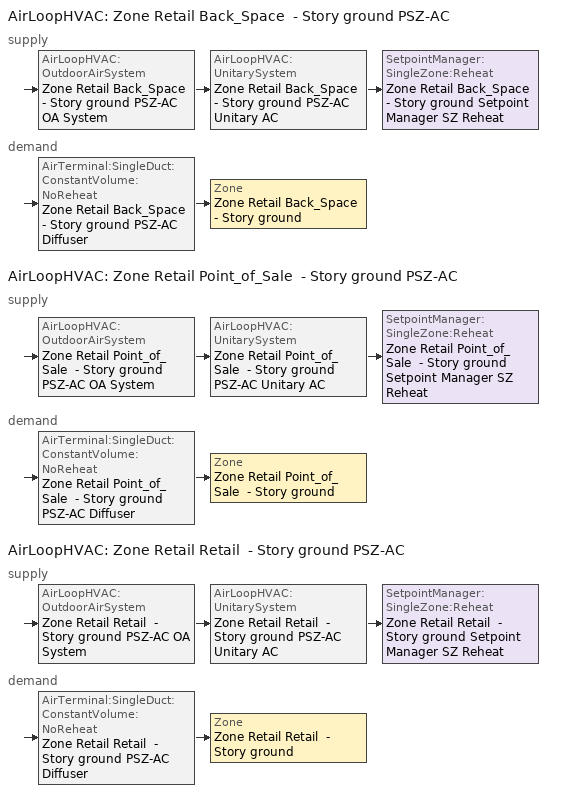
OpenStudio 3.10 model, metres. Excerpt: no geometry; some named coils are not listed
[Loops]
AirLoopHVAC 'Zone Retail Back_Space  - Story ground PSZ-AC'
 supply: AirLoopHVAC:OutdoorAirSystem 'Zone Retail Back_Space  - Story ground PSZ-AC OA System' > AirLoopHVAC:UnitarySystem 'Zone Retail Back_Space  - Story ground PSZ-AC Unitary AC' > SetpointManager:SingleZone:Reheat 'Zone Retail Back_Space  - Story ground Setpoint Manager SZ Reheat'
 demand: AirTerminal:SingleDuct:ConstantVolume:NoReheat 'Zone Retail Back_Space  - Story ground PSZ-AC Diffuser' > Zone 'Zone Retail Back_Space  - Story ground'
AirLoopHVAC 'Zone Retail Point_of_Sale  - Story ground PSZ-AC'
 supply: AirLoopHVAC:OutdoorAirSystem 'Zone Retail Point_of_Sale  - Story ground PSZ-AC OA System' > AirLoopHVAC:UnitarySystem 'Zone Retail Point_of_Sale  - Story ground PSZ-AC Unitary AC' > SetpointManager:SingleZone:Reheat 'Zone Retail Point_of_Sale  - Story ground Setpoint Manager SZ Reheat'
 demand: AirTerminal:SingleDuct:ConstantVolume:NoReheat 'Zone Retail Point_of_Sale  - Story ground PSZ-AC Diffuser' > Zone 'Zone Retail Point_of_Sale  - Story ground'
AirLoopHVAC 'Zone Retail Retail  - Story ground PSZ-AC'
 supply: AirLoopHVAC:OutdoorAirSystem 'Zone Retail Retail  - Story ground PSZ-AC OA System' > AirLoopHVAC:UnitarySystem 'Zone Retail Retail  - Story ground PSZ-AC Unitary AC' > SetpointManager:SingleZone:Reheat 'Zone Retail Retail  - Story ground Setpoint Manager SZ Reheat'
 demand: AirTerminal:SingleDuct:ConstantVolume:NoReheat 'Zone Retail Retail  - Story ground PSZ-AC Diffuser' > Zone 'Zone Retail Retail  - Story ground'
[SizingPeriod:DesignDay] Barometric Pressure {Pa}=100427; Wind Speed {m/s}=3.9; Wind Direction {deg}=200; Rain Indicator=No; Snow Indicator=No; Day of Month=21; Day Type=SummerDesignDay; Daylight Saving Time Indicator=No; Humidity Condition Type=Wetbulb; Dry-Bulb Temperature Range Modifier Type=DefaultMultipliers; Solar Model Indicator=ASHRAETau
Name | Maximum Dry-Bulb Temperature {C} | Daily Dry-Bulb Temperature Range {deltaC} | Month | Wetbulb or DewPoint at Maximum Dry-Bulb {C} | ASHRAE Clear Sky Optical Depth for Beam Irradiance | ASHRAE Clear Sky Optical Depth for Diffuse Irradiance
Windham Airport October .4% Condns DB=>MCWB 1 | 26.3 | 11.5 | 10 | 18.7 | 0.331 | 2.561
Windham Airport September .4% Condns DB=>MCWB 1 | 30.2 | 11.7 | 9 | 21.6 | 0.376 | 2.406
[Sizing:Zone] Zone Cooling Design Supply Air Temperature Input Method=SupplyAirTemperature; Zone Cooling Design Supply Air Temperature {C}=12.7778; Zone Cooling Design Supply Air Temperature Difference {deltaC}=11.11; Zone Heating Design Supply Air Temperature Input Method=SupplyAirTemperature; Zone Heating Design Supply Air Temperature {C}=50; Zone Heating Design Supply Air Temperature Difference {deltaC}=11.11; Zone Cooling Design Supply Air Humidity Ratio {kg-H2O/kg-air}=0.0085; Zone Heating Design Supply Air Humidity Ratio {kg-H2O/kg-air}=0.008; Cooling Design Air Flow Method=DesignDay; Heating Design Air Flow Method=DesignDay; Heating Maximum Air Flow Fraction=1; Account for Dedicated Outdoor Air System=No; Dedicated Outdoor Air System Control Strategy=NeutralSupplyAir; Dedicated Outdoor Air Low Setpoint Temperature for Design {C}=autosize; Dedicated Outdoor Air High Setpoint Temperature for Design {C}=autosize; Zone Load Sizing Method=Sensible Load Only No Latent Load; Zone Latent Cooling Design Supply Air Humidity Ratio Input Method=HumidityRatioDifference; Zone Cooling Design Supply Air Humidity Ratio Difference {kgWater/kgDryAir}=0.005; Zone Latent Heating Design Supply Air Humidity Ratio Input Method=HumidityRatioDifference; Zone Humidification Design Supply Air Humidity Ratio Difference {kgWater/kgDryAir}=0.005; Sizing Option=Coincident
Zone Retail Retail  - Story ground; Zone Retail Point_of_Sale  - Story ground; Zone Retail Back_Space  - Story ground
[Zone equipment]
Zone Retail Retail  - Story ground: Zone Retail Retail  - Story ground PSZ-AC Diffuser
Zone Retail Point_of_Sale  - Story ground: Zone Retail Point_of_Sale  - Story ground PSZ-AC Diffuser
Zone Retail Back_Space  - Story ground: Zone Retail Back_Space  - Story ground PSZ-AC Diffuser
[AirLoopHVAC] Design Return Air Flow Fraction of Supply Air Flow=1
Name | Availability Schedule | Design Supply Air Flow Rate {m3/s}
Zone Retail Back_Space  - Story ground PSZ-AC | Zone Retail Back_Space  - Story ground PSZ-AC Occ Sch | 0.443407
Zone Retail Point_of_Sale  - Story ground PSZ-AC | Zone Retail Point_of_Sale  - Story ground PSZ-AC Occ Sch | 0.169717
Zone Retail Retail  - Story ground PSZ-AC | Zone Retail Retail  - Story ground PSZ-AC Occ Sch | 1.38043
[Sizing:System] Type of Load to Size On=Sensible; Central Heating Maximum System Air Flow Ratio=1; Preheat Design Temperature {C}=7.22222; Preheat Design Humidity Ratio {kg-H2O/kg-Air}=0.008; Precool Design Temperature {C}=12.7778; Precool Design Humidity Ratio {kg-H2O/kg-Air}=0.008; Central Cooling Design Supply Air Temperature {C}=12.7778; Central Heating Design Supply Air Temperature {C}=50; Sizing Option=Coincident; 100% Outdoor Air in Cooling=No; 100% Outdoor Air in Heating=No; Central Cooling Design Supply Air Humidity Ratio {kg-H2O/kg-Air}=0.0085; Central Heating Design Supply Air Humidity Ratio {kg-H2O/kg-Air}=0.008; Cooling Design Air Flow Method=DesignDay; Heating Design Air Flow Method=DesignDay; System Outdoor Air Method=ZoneSum; Zone Maximum Outdoor Air Fraction=1; Cooling Supply Air Flow Rate Per Floor Area {m3/s-m2}=0.00996765; Cooling Fraction of Autosized Cooling Supply Air Flow Rate=1; Cooling Supply Air Flow Rate Per Unit Cooling Capacity {m3/s-W}=3.94755e-05; Heating Supply Air Flow Rate Per Floor Area {m3/s-m2}=0.00996765; Heating Fraction of Autosized Heating Supply Air Flow Rate=1; Heating Fraction of Autosized Cooling Supply Air Flow Rate=1; Heating Supply Air Flow Rate Per Unit Heating Capacity {m3/s-W}=3.15882e-05; Cooling Design Capacity Method=CoolingDesignCapacity; Cooling Design Capacity Per Floor Area {W/m2}=234.7; Fraction of Autosized Cooling Design Capacity=1; Heating Design Capacity Method=HeatingDesignCapacity; Heating Design Capacity Per Floor Area {W/m2}=157; Fraction of Autosized Heating Design Capacity=1; Central Cooling Capacity Control Method=OnOff; Occupant Diversity=1
Name | Design Outdoor Air Flow Rate {m3/s} | Cooling Design Capacity {W} | Heating Design Capacity {W}
Zone Retail Back_Space  - Story ground PSZ-AC | 0.443407 | 5563.5 | 7525.08
Zone Retail Point_of_Sale  - Story ground PSZ-AC | 0.169717 | 2254.09 | 2325.62
Zone Retail Retail  - Story ground PSZ-AC | 1.38043 | 18968.33 | 25590.05
[SetpointManager:SingleZone:Reheat] Minimum Supply Air Temperature {C}=12.7778; Maximum Supply Air Temperature {C}=50
Name | Control Zone | Setpoint Node or NodeList
Zone Retail Back_Space  - Story ground Setpoint Manager SZ Reheat | Zone Retail Back_Space  - Story ground | Zone Retail Back_Space  - Story ground PSZ-AC Supply Outlet Node
Zone Retail Point_of_Sale  - Story ground Setpoint Manager SZ Reheat | Zone Retail Point_of_Sale  - Story ground | Zone Retail Point_of_Sale  - Story ground PSZ-AC Supply Outlet Node
Zone Retail Retail  - Story ground Setpoint Manager SZ Reheat | Zone Retail Retail  - Story ground | Zone Retail Retail  - Story ground PSZ-AC Supply Outlet Node
[Coil:Heating:Gas] Availability Schedule=Always On Discrete; Gas Burner Efficiency=0.8; On Cycle Parasitic Electric Load {W}=0; Off Cycle Parasitic Gas Load {W}=0; Fuel Type=FuelOilNo2
Name | Nominal Capacity {W}
Zone Retail Back_Space  - Story ground PSZ-AC Gas Htg Coil 48kBtu/hr 0.8 Thermal Eff | 16965.1
Zone Retail Point_of_Sale  - Story ground PSZ-AC Gas Htg Coil 23kBtu/hr 0.8 Thermal Eff | 6905.95
Zone Retail Retail  - Story ground PSZ-AC Gas Htg Coil 200kBtu/hr 0.8 Thermal Eff | 58958.5
[Coil:Heating:Electric] Availability Schedule=Always Off Discrete; Efficiency=1; Nominal Capacity {W}=0
Zone Retail Back_Space  - Story ground PSZ-AC No Heat; Zone Retail Point_of_Sale  - Story ground PSZ-AC No Heat; Zone Retail Retail  - Story ground PSZ-AC No Heat
[Coil:Cooling:DX:SingleSpeed] Availability Schedule=Always On Discrete; Rated Evaporator Fan Power Per Volume Flow Rate 2017 {W/(m3/s)}=773.3; Rated Evaporator Fan Power Per Volume Flow Rate 2023 {W/(m3/s)}=934.4; Total Cooling Capacity Function of Temperature Curve=DOE Ref DX Clg Coil Cool-Cap-fT; Total Cooling Capacity Function of Flow Fraction Curve=DOE Ref DX Clg Coil Cool-CAP-fFlow; Energy Input Ratio Function of Temperature Curve=DOE Ref DX Clg Coil Cool-EIR-fT; Energy Input Ratio Function of Flow Fraction Curve=DOE Ref DX Clg Coil Cool-EIR-fFlow; Part Load Fraction Correlation Curve=DOE Ref DX Clg Coil Cool-PLF-fPLR; Minimum Outdoor Dry-Bulb Temperature for Compressor Operation {C}=-25; Nominal Time for Condensate Removal to Begin {s}=0; Ratio of Initial Moisture Evaporation Rate and Steady State Latent Capacity=0; Maximum Cycling Rate {cycles/hr}=0; Latent Capacity Time Constant {s}=0; Condenser Type=AirCooled; Evaporative Condenser Effectiveness=0.9; Evaporative Condenser Air Flow Rate {m3/s}=autosize; Evaporative Condenser Pump Rated Power Consumption {W}=autosize; Crankcase Heater Capacity {W}=0; Maximum Outdoor Dry-Bulb Temperature for Crankcase Heater Operation {C}=10; Basin Heater Capacity {W/K}=0; Basin Heater Setpoint Temperature {C}=2
Name | Rated Total Cooling Capacity {W} | Rated Sensible Heat Ratio | Rated COP {W/W} | Rated Air Flow Rate {m3/s}
Zone Retail Back_Space  - Story ground PSZ-AC 1spd DX AC Clg Coil 23kBtu/hr 11.06SEER 25kBtu/hr 9.7SEER | 8188.46 | 0.800558 | 2.967036 | 0.443407
Zone Retail Point_of_Sale  - Story ground PSZ-AC 1spd DX AC Clg Coil 11kBtu/hr 11.06SEER 13kBtu/hr 9.7SEER | 3487.44 | 0.765177 | 2.967036 | 0.169717
Zone Retail Retail  - Story ground PSZ-AC 1spd DX AC Clg Coil 101kBtu/hr 9.63EER 98kBtu/hr 8.9EER | 27220.8 | 0.781635 | 3.10038 | 1.38043
[Fan:OnOff] Availability Schedule=Always On Discrete; Pressure Rise {Pa}=622.722; Motor In Airstream Fraction=1
Name | Fan Total Efficiency | Maximum Flow Rate {m3/s} | Motor Efficiency | Fan Power Ratio Function of Speed Ratio Curve | Fan Efficiency Ratio Function of Speed Ratio Curve
Zone Retail Back_Space  - Story ground PSZ-AC Fan | 0.1885 | 0.443407 | 0.29 | Fan On Off Power Curve | Fan On Off Efficiency Curve
Zone Retail Point_of_Sale  - Story ground PSZ-AC Fan | 0.1885 | 0.169717 | 0.29 | Fan On Off Power Curve 1 | Fan On Off Efficiency Curve 1
Zone Retail Retail  - Story ground PSZ-AC Fan | 0.546 | 1.38043 | 0.84 | Fan On Off Power Curve 2 | Fan On Off Efficiency Curve 2
[AirLoopHVAC:UnitarySystem] Control Type=Load; Dehumidification Control Type=None; Availability Schedule=Always On Discrete; Fan Placement=DrawThrough; DX Heating Coil Sizing Ratio=1; Use DOAS DX Cooling Coil=No; DOAS DX Cooling Coil Leaving Minimum Air Temperature {C}=2; Latent Load Control=SensibleOnlyLoadControl; Supply Air Flow Rate Method During Cooling Operation=SupplyAirFlowRate; Supply Air Flow Rate Method During Heating Operation=SupplyAirFlowRate; Supply Air Flow Rate Method When No Cooling or Heating is Required=None; No Load Supply Air Flow Rate Control Set To Low Speed=Yes; Maximum Supply Air Temperature {C}=50; Maximum Outdoor Dry-Bulb Temperature for Supplemental Heater Operation {C}=21; Ancilliary On-Cycle Electric Power {W}=0; Ancilliary Off-Cycle Electric Power {W}=0
Name | Controlling Zone or Thermostat Location | Supply Fan | Supply Air Fan Operating Mode Schedule | Heating Coil | Cooling Coil | Supplemental Heating Coil | Supply Air Flow Rate During Cooling Operation {m3/s} | Supply Air Flow Rate During Heating Operation {m3/s}
Zone Retail Back_Space  - Story ground PSZ-AC Unitary AC | Zone Retail Back_Space  - Story ground | Zone Retail Back_Space  - Story ground PSZ-AC Fan | Zone Retail Back_Space  - Story ground PSZ-AC_night_fancycle_schedule | Zone Retail Back_Space  - Story ground PSZ-AC Gas Htg Coil 48kBtu/hr 0.8 Thermal Eff | Zone Retail Back_Space  - Story ground PSZ-AC 1spd DX AC Clg Coil 23kBtu/hr 11.06SEER 25kBtu/hr 9.7SEER | Zone Retail Back_Space  - Story ground PSZ-AC No Heat | 0.443407 | 0.443407
Zone Retail Point_of_Sale  - Story ground PSZ-AC Unitary AC | Zone Retail Point_of_Sale  - Story ground | Zone Retail Point_of_Sale  - Story ground PSZ-AC Fan | Zone Retail Point_of_Sale  - Story ground PSZ-AC_night_fancycle_schedule | Zone Retail Point_of_Sale  - Story ground PSZ-AC Gas Htg Coil 23kBtu/hr 0.8 Thermal Eff | Zone Retail Point_of_Sale  - Story ground PSZ-AC 1spd DX AC Clg Coil 11kBtu/hr 11.06SEER 13kBtu/hr 9.7SEER | Zone Retail Point_of_Sale  - Story ground PSZ-AC No Heat | 0.169717 | 0.169717
Zone Retail Retail  - Story ground PSZ-AC Unitary AC | Zone Retail Retail  - Story ground | Zone Retail Retail  - Story ground PSZ-AC Fan | Zone Retail Retail  - Story ground PSZ-AC_night_fancycle_schedule | Zone Retail Retail  - Story ground PSZ-AC Gas Htg Coil 200kBtu/hr 0.8 Thermal Eff | Zone Retail Retail  - Story ground PSZ-AC 1spd DX AC Clg Coil 101kBtu/hr 9.63EER 98kBtu/hr 8.9EER | Zone Retail Retail  - Story ground PSZ-AC No Heat | 1.38043 | 1.38043
[Controller:OutdoorAir] Economizer Control Type=NoEconomizer; Economizer Control Action Type=ModulateFlow; Economizer Maximum Limit Dry-Bulb Temperature {C}=28; Economizer Maximum Limit Enthalpy {J/kg}=64000; Lockout Type=LockoutWithCompressor; Minimum Limit Type=FixedMinimum; High Humidity Control=No; High Humidity Outdoor Air Flow Ratio=1; Control High Indoor Humidity Based on Outdoor Humidity Ratio=Yes; Heat Recovery Bypass Control Type=BypassWhenWithinEconomizerLimits; Economizer Operation Staging=InterlockedWithMechanicalCooling
Name | Minimum Outdoor Air Flow Rate {m3/s} | Maximum Outdoor Air Flow Rate {m3/s} | Minimum Outdoor Air Schedule | Controller Mechanical Ventilation
Zone Retail Back_Space  - Story ground PSZ-AC OA System Controller | 0.0234463 | 0.443407 | Zone Retail Back_Space  - Story ground PSZ-AC_night_novent_schedule | Controller Mechanical Ventilation 1
Zone Retail Point_of_Sale  - Story ground PSZ-AC OA System Controller | 0.0186042 | 0.169717 | Zone Retail Point_of_Sale  - Story ground PSZ-AC_night_novent_schedule | Controller Mechanical Ventilation 2
Zone Retail Retail  - Story ground PSZ-AC OA System Controller | 0.216199 | 1.38043 | Zone Retail Retail  - Story ground PSZ-AC_night_novent_schedule | Controller Mechanical Ventilation 3
[Controller:MechanicalVentilation] Availability Schedule=Always On Discrete
Controller Mechanical Ventilation 1; Controller Mechanical Ventilation 2; Controller Mechanical Ventilation 3
[AirLoopHVAC:OutdoorAirSystem]
Name | Controller
Zone Retail Back_Space  - Story ground PSZ-AC OA System | Zone Retail Back_Space  - Story ground PSZ-AC OA System Controller
Zone Retail Point_of_Sale  - Story ground PSZ-AC OA System | Zone Retail Point_of_Sale  - Story ground PSZ-AC OA System Controller
Zone Retail Retail  - Story ground PSZ-AC OA System | Zone Retail Retail  - Story ground PSZ-AC OA System Controller
[AvailabilityManager:NightCycle]
Availability Manager Night Cycle 3: Applicability Schedule=Always On Discrete; Control Type=CycleOnAny; Thermostat Tolerance {deltaC}=1.9999; Cycling Run Time Control Type=Thermostat; Cycling Run Time {s}=1800
[AirTerminal:SingleDuct:ConstantVolume:NoReheat] Availability Schedule=Always On Discrete
Name | Maximum Air Flow Rate {m3/s}
Zone Retail Back_Space  - Story ground PSZ-AC Diffuser | 0.443407
Zone Retail Point_of_Sale  - Story ground PSZ-AC Diffuser | 0.169717
Zone Retail Retail  - Story ground PSZ-AC Diffuser | 1.38043
[Fan:ConstantVolume]
Zone Retail Entry  - Story ground UnitHeater Fan: Availability Schedule=Always On Discrete; Fan Total Efficiency=0.1885; Pressure Rise {Pa}=49.8178; Maximum Flow Rate {m3/s}=0.0172365; Motor Efficiency=0.29; Motor In Airstream Fraction=1
[ZoneHVAC:UnitHeater]
Zone Retail Entry  - Story ground Unit Heater: Availability Schedule=Always On Discrete; Supply Air Fan=Zone Retail Entry  - Story ground UnitHeater Fan; Maximum Supply Air Flow Rate {m3/s}=0.0172365; Fan Control Type=OnOff; Heating Coil=Zone Retail Entry  - Story ground UnitHeater Gas Htg Coil 2kBtu/hr 0.8 Thermal Eff; Maximum Hot Water Flow Rate {m3/s}=autosize; Minimum Hot Water Flow Rate {m3/s}=0; Heating Convergence Tolerance=0.001
[Schedule:Ruleset]
Name | Default Day Schedule | Summer Design Day Schedule | Winter Design Day Schedule
Zone Retail Back_Space  - Story ground PSZ-AC Occ Sch | Zone Retail Back_Space  - Story ground PSZ-AC Occ Sch Default | Zone Retail Back_Space  - Story ground PSZ-AC Occ Sch Summer Design Day | Zone Retail Back_Space  - Story ground PSZ-AC Occ Sch Winter Design Day
Zone Retail Point_of_Sale  - Story ground PSZ-AC Occ Sch | Zone Retail Point_of_Sale  - Story ground PSZ-AC Occ Sch Default | Zone Retail Point_of_Sale  - Story ground PSZ-AC Occ Sch Summer Design Day | Zone Retail Point_of_Sale  - Story ground PSZ-AC Occ Sch Winter Design Day
Zone Retail Retail  - Story ground PSZ-AC Occ Sch | Zone Retail Retail  - Story ground PSZ-AC Occ Sch Default | Zone Retail Retail  - Story ground PSZ-AC Occ Sch Summer Design Day | Zone Retail Retail  - Story ground PSZ-AC Occ Sch Winter Design Day
Zone Retail Back_Space  - Story ground PSZ-AC_night_novent_schedule | Zone Retail Back_Space  - Story ground PSZ-AC Occ Sch Default 2 | Zone Retail Back_Space  - Story ground PSZ-AC Occ Sch Summer Design Day 2 | Zone Retail Back_Space  - Story ground PSZ-AC Occ Sch Winter Design Day 2
Zone Retail Back_Space  - Story ground PSZ-AC_night_fancycle_schedule | Zone Retail Back_Space  - Story ground PSZ-AC Occ Sch Default 3 | Zone Retail Back_Space  - Story ground PSZ-AC Occ Sch Summer Design Day 3 | Zone Retail Back_Space  - Story ground PSZ-AC Occ Sch Winter Design Day 3
Zone Retail Point_of_Sale  - Story ground PSZ-AC_night_novent_schedule | Zone Retail Point_of_Sale  - Story ground PSZ-AC Occ Sch Default 2 | Zone Retail Point_of_Sale  - Story ground PSZ-AC Occ Sch Summer Design Day 2 | Zone Retail Point_of_Sale  - Story ground PSZ-AC Occ Sch Winter Design Day 2
Zone Retail Point_of_Sale  - Story ground PSZ-AC_night_fancycle_schedule | Zone Retail Point_of_Sale  - Story ground PSZ-AC Occ Sch Default 3 | Zone Retail Point_of_Sale  - Story ground PSZ-AC Occ Sch Summer Design Day 3 | Zone Retail Point_of_Sale  - Story ground PSZ-AC Occ Sch Winter Design Day 3
Zone Retail Retail  - Story ground PSZ-AC_night_novent_schedule | Zone Retail Retail  - Story ground PSZ-AC Occ Sch Default 3 | Zone Retail Retail  - Story ground PSZ-AC Occ Sch Summer Design Day 3 | Zone Retail Retail  - Story ground PSZ-AC Occ Sch Winter Design Day 3
Zone Retail Retail  - Story ground PSZ-AC_night_fancycle_schedule | Zone Retail Retail  - Story ground PSZ-AC Occ Sch Default 4 | Zone Retail Retail  - Story ground PSZ-AC Occ Sch Summer Design Day 4 | Zone Retail Retail  - Story ground PSZ-AC Occ Sch Winter Design Day 4
[Schedule:Day]
Zone Retail Back_Space  - Story ground PSZ-AC Occ Sch Default; Zone Retail Point_of_Sale  - Story ground PSZ-AC Occ Sch Default; Zone Retail Retail  - Story ground PSZ-AC Occ Sch Default; Zone Retail Back_Space  - Story ground PSZ-AC Occ Sch Default 2; Zone Retail Back_Space  - Story ground PSZ-AC Occ Sch Default 3; Zone Retail Point_of_Sale  - Story ground PSZ-AC Occ Sch Default 2; Zone Retail Point_of_Sale  - Story ground PSZ-AC Occ Sch Default 3; Zone Retail Retail  - Story ground PSZ-AC Occ Sch Default 3; Zone Retail Retail  - Story ground PSZ-AC Occ Sch Default 4: 7, 0, 0, 17, 0, 1, 24, 0, 0
Zone Retail Back_Space  - Story ground PSZ-AC Occ Sch Winter Design Day; Zone Retail Back_Space  - Story ground PSZ-AC Occ Sch Summer Design Day; Zone Retail Point_of_Sale  - Story ground PSZ-AC Occ Sch Winter Design Day; Zone Retail Point_of_Sale  - Story ground PSZ-AC Occ Sch Summer Design Day; Zone Retail Retail  - Story ground PSZ-AC Occ Sch Winter Design Day; Zone Retail Retail  - Story ground PSZ-AC Occ Sch Summer Design Day; Zone Retail Back_Space  - Story ground PSZ-AC Occ Sch Summer Design Day 2; Zone Retail Back_Space  - Story ground PSZ-AC Occ Sch Winter Design Day 2; Zone Retail Back_Space  - Story ground PSZ-AC Occ Sch Summer Design Day 3; Zone Retail Back_Space  - Story ground PSZ-AC Occ Sch Winter Design Day 3; Zone Retail Point_of_Sale  - Story ground PSZ-AC Occ Sch Summer Design Day 2; Zone Retail Point_of_Sale  - Story ground PSZ-AC Occ Sch Winter Design Day 2; Zone Retail Point_of_Sale  - Story ground PSZ-AC Occ Sch Summer Design Day 3; Zone Retail Point_of_Sale  - Story ground PSZ-AC Occ Sch Winter Design Day 3; Zone Retail Retail  - Story ground PSZ-AC Occ Sch Summer Design Day 3; Zone Retail Retail  - Story ground PSZ-AC Occ Sch Winter Design Day 3; Zone Retail Retail  - Story ground PSZ-AC Occ Sch Summer Design Day 4; Zone Retail Retail  - Story ground PSZ-AC Occ Sch Winter Design Day 4: 24, 0, 1
Schedule Day 18; Schedule Day 20; Schedule Day 22; Schedule Day 29; Schedule Day 31; Schedule Day 35; Schedule Day 37; Schedule Day 41; Schedule Day 43: 8, 0, 0, 24, 0, 1
Schedule Day 19; Schedule Day 21; Schedule Day 23; Schedule Day 28; Schedule Day 30; Schedule Day 34; Schedule Day 36; Schedule Day 40; Schedule Day 42: 10, 0, 0, 20, 0, 1, 24, 0, 0
[Schedule:Rule] Date Specification Type=DateRange; Start Month=1; End Month=12
Name | Schedule Ruleset | Rule Order | Day Schedule | Apply Saturday | Start Day | End Day | Apply Sunday
Schedule Rule 18 | Zone Retail Back_Space  - Story ground PSZ-AC Occ Sch | 1 | Schedule Day 18 | Yes | 6 | 29
Schedule Rule 19 | Zone Retail Back_Space  - Story ground PSZ-AC Occ Sch | 0 | Schedule Day 19 |  | 7 | 30 | Yes
Schedule Rule 20 | Zone Retail Point_of_Sale  - Story ground PSZ-AC Occ Sch | 1 | Schedule Day 20 | Yes | 6 | 29
Schedule Rule 21 | Zone Retail Point_of_Sale  - Story ground PSZ-AC Occ Sch | 0 | Schedule Day 21 |  | 7 | 30 | Yes
Schedule Rule 22 | Zone Retail Retail  - Story ground PSZ-AC Occ Sch | 1 | Schedule Day 22 | Yes | 6 | 29
Schedule Rule 23 | Zone Retail Retail  - Story ground PSZ-AC Occ Sch | 0 | Schedule Day 23 |  | 7 | 30 | Yes
Schedule Rule 32 | Zone Retail Back_Space  - Story ground PSZ-AC_night_novent_schedule | 0 | Schedule Day 28 |  | 7 | 30 | Yes
Schedule Rule 33 | Zone Retail Back_Space  - Story ground PSZ-AC_night_novent_schedule | 1 | Schedule Day 29 | Yes | 6 | 29
Schedule Rule 34 | Zone Retail Back_Space  - Story ground PSZ-AC_night_fancycle_schedule | 0 | Schedule Day 30 |  | 7 | 30 | Yes
Schedule Rule 35 | Zone Retail Back_Space  - Story ground PSZ-AC_night_fancycle_schedule | 1 | Schedule Day 31 | Yes | 6 | 29
Schedule Rule 38 | Zone Retail Point_of_Sale  - Story ground PSZ-AC_night_novent_schedule | 0 | Schedule Day 34 |  | 7 | 30 | Yes
Schedule Rule 39 | Zone Retail Point_of_Sale  - Story ground PSZ-AC_night_novent_schedule | 1 | Schedule Day 35 | Yes | 6 | 29
Schedule Rule 40 | Zone Retail Point_of_Sale  - Story ground PSZ-AC_night_fancycle_schedule | 0 | Schedule Day 36 |  | 7 | 30 | Yes
Schedule Rule 41 | Zone Retail Point_of_Sale  - Story ground PSZ-AC_night_fancycle_schedule | 1 | Schedule Day 37 | Yes | 6 | 29
Schedule Rule 44 | Zone Retail Retail  - Story ground PSZ-AC_night_novent_schedule | 0 | Schedule Day 40 |  | 7 | 30 | Yes
Schedule Rule 45 | Zone Retail Retail  - Story ground PSZ-AC_night_novent_schedule | 1 | Schedule Day 41 | Yes | 6 | 29
Schedule Rule 46 | Zone Retail Retail  - Story ground PSZ-AC_night_fancycle_schedule | 0 | Schedule Day 42 |  | 7 | 30 | Yes
Schedule Rule 47 | Zone Retail Retail  - Story ground PSZ-AC_night_fancycle_schedule | 1 | Schedule Day 43 | Yes | 6 | 29
[Schedule:Constant]
Name | Value
Always On Discrete | 1
Always Off Discrete | 0
[Curve:Exponent] Coefficient1 Constant=1; Coefficient2 Constant=0; Coefficient3 Constant=0; Minimum Value of x=0; Maximum Value of x=1
Fan On Off Power Curve; Fan On Off Power Curve 1; Fan On Off Power Curve 2
[Curve:Cubic] Coefficient1 Constant=1; Coefficient2 x=0; Coefficient3 x**2=0; Coefficient4 x**3=0
Name | Minimum Value of x | Maximum Value of x
Fan On Off Efficiency Curve; Fan On Off Efficiency Curve 1; Fan On Off Efficiency Curve 2 | 0 | 1
DOE Ref DX Clg Coil Cool-CAP-fFlow; DOE Ref DX Clg Coil Cool-EIR-fFlow | -100 | 100
[Curve:Biquadratic] Minimum Value of x=-100; Maximum Value of x=100; Minimum Value of y=-100; Maximum Value of y=100
Name | Coefficient1 Constant | Coefficient2 x | Coefficient3 x**2 | Coefficient4 y | Coefficient5 y**2 | Coefficient6 x*y
DOE Ref DX Clg Coil Cool-Cap-fT | 0.971212 | -0.0152755 | 0.00144345 | -0.00039321 | -6.8364e-06 | -0.000290596
DOE Ref DX Clg Coil Cool-EIR-fT | 0.286871 | 0.0239022 | -0.000810648 | 0.0134585 | 0.000338936 | -0.000487004
[Curve:Quadratic]
DOE Ref DX Clg Coil Cool-PLF-fPLR: Coefficient1 Constant=0.909496; Coefficient2 x=0.0986477; Coefficient3 x**2=-0.00819488; Minimum Value of x=0; Maximum Value of x=1
